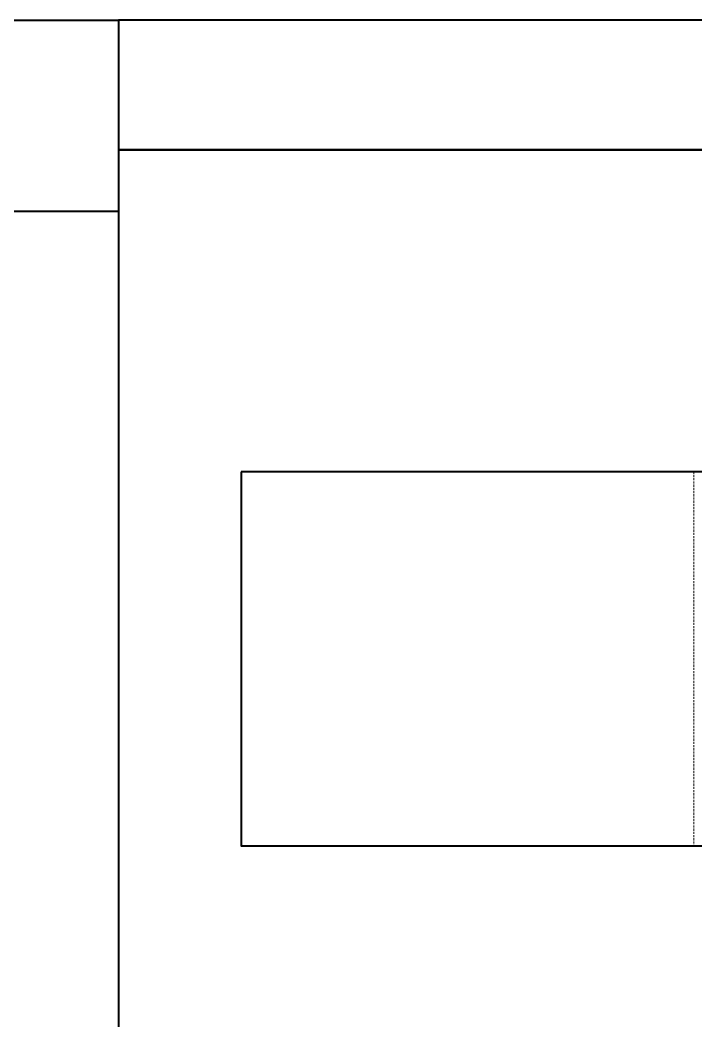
# Model space of a CAD drawing. Header units: millimetres. Extents: x 647 to 146539, y -131215 to 59.
# Drawn here: x 56480 to 66491, y -14753 to 59 of the extents above; entities that cross this region are included whole.
import ezdxf

# ---------------------------------------------------------------- set-up
doc = ezdxf.new("R2010")
doc.units = ezdxf.units.MM
doc.linetypes.add('DASHED', pattern=[0.75, 0.5, -0.25])
doc.linetypes.add('HIDDEN', pattern=[9.525, 6.35, -3.175])
for name, color, linetype, lineweight in [('G-Elementy konstrukcyjne', 1, 'Continuous', 40), ('G-Przerywana', 8, 'DASHED', 15), ('G-Ramka', 5, 'Continuous', 40)]:
    doc.layers.add(name, color=color, linetype=linetype, lineweight=lineweight)

msp = doc.modelspace()

# ---------------------------------------------------------------- linework, layer by layer
at = {"layer": 'G-Elementy konstrukcyjne', "ltscale": 200}
msp.add_lwpolyline([(57939.15, -2778.12), (57939.15, -131215.41), (646.89, -131215.41), (646.89, 58.51), (41027.29, 58.51)], dxfattribs=at)
for points in [[(646.89, 58.51), (57939.15, 58.51), (57939.15, -2778.12), (646.89, -2778.12)], [(57939.15, -1864.3), (103895.11, -1864.3), (103895.11, 58.51), (57939.15, 58.51)], [(57939.15, -115592.55), (103895.11, -115592.55), (103895.11, -1864.3), (57939.15, -1864.3)]]:
    msp.add_lwpolyline(points, close=True, dxfattribs=at)
at = {"layer": 'G-Przerywana', "linetype": 'HIDDEN', "ltscale": 5}
msp.add_line((66457.89, -6631.74), (66457.89, -12171.74), dxfattribs=at)
at = {"layer": 'G-Ramka', "color": 5}
msp.add_lwpolyline([(59757.36, -6631.74), (59757.36, -12171.74), (101638.55, -12171.74), (101638.55, -6631.74)], close=True, dxfattribs=at)

doc.saveas('drawing.dxf')
